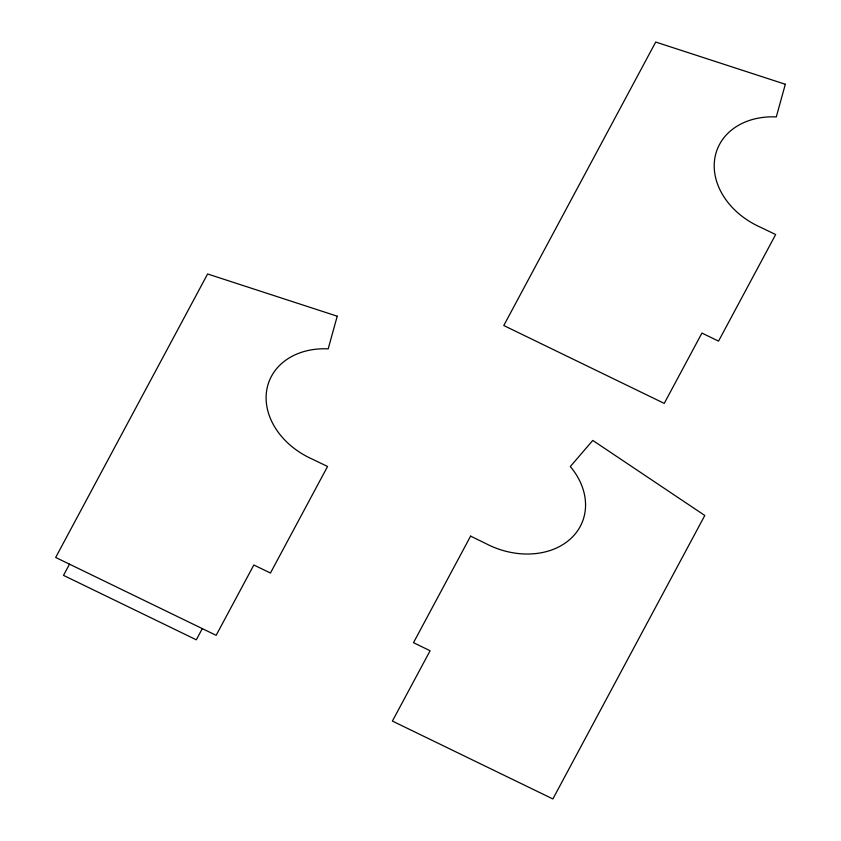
<?xml version="1.0" encoding="UTF-8"?>
<svg xmlns="http://www.w3.org/2000/svg" width="841" height="841" viewBox="0 0 841 841"><rect width="100%" height="100%" fill="white"/><g stroke="black" fill="none" stroke-linecap="round" stroke-linejoin="round"><path stroke-width="1.26" d="M69.509 564.164L63.506 575.37L196.31 639.812L202.313 628.616M337.22 316.195L328.2 348.847A72.21 56.599 22.2 0 0 266.597 390.97A72.21 56.599 22.2 0 0 311.979 458.976L327.559 466.471L270.445 573.047L253.835 564.994L216.148 635.323L55.674 557.457L207.611 273.977L337.22 316.195M785.326 84.268L776.296 116.92A72.21 56.599 22.2 0 0 714.703 159.044A72.21 56.599 22.2 0 0 760.085 227.049L775.654 234.544L718.54 341.12L701.941 333.068L664.243 403.396L503.78 325.53L655.707 42.05L785.326 84.268M470.613 536.116L413.499 642.682L430.098 650.745L392.4 721.073L552.873 798.95L704.8 515.47L592.779 440.432L570.303 466.555A72.21 56.599 22.2 0 1 570.64 538.734A72.21 56.599 22.2 0 1 486.14 543.707L470.613 536.116"/></g></svg>
